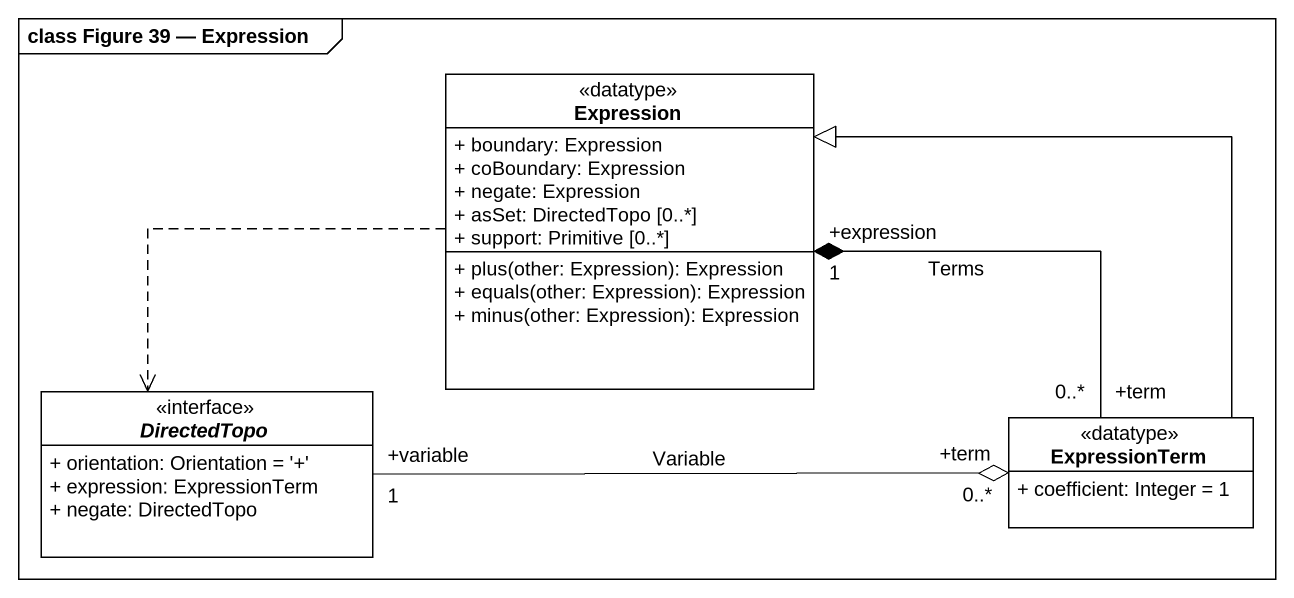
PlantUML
@startuml
mainframe class Figure 39 — Expression
hide circle
hide empty members
skinparam classAttributeIconSize 0
class Expression <<datatype>> {
  + boundary: Expression
  + coBoundary: Expression
  + negate: Expression
  + asSet: DirectedTopo [0..*]
  + support: Primitive [0..*]
  + plus(other: Expression): Expression
  + equals(other: Expression): Expression
  + minus(other: Expression): Expression
}
interface DirectedTopo {
  + orientation: Orientation = '+'
  + expression: ExpressionTerm
  + negate: DirectedTopo
}
class ExpressionTerm <<datatype>> {
  + coefficient: Integer = 1
}
Expression .left.> DirectedTopo
ExpressionTerm -left-|> Expression
ExpressionTerm "+term\n0..*" -left-* "+expression\n1" Expression : Terms
ExpressionTerm "+term\n0..*" o-left- "+variable\n1" DirectedTopo : Variable
@enduml
